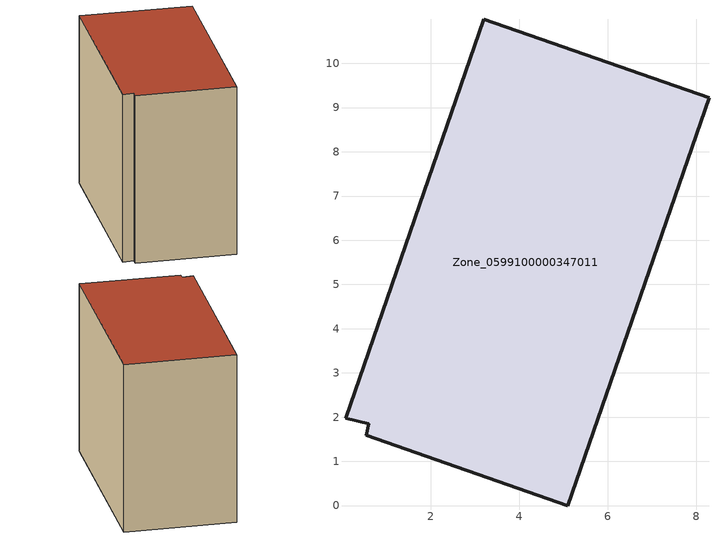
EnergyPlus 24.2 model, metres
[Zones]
Zone_0599100000347011
 floor ground (C_G): 5.1,0 0.54,1.58 0.59,1.85 0.07,1.97 3.19,10.99 8.29,9.22 z0
 wall outside (C_F): 5.1,0 8.29,9.22 3.19,10.99 0.07,1.97 0.59,1.85 0.54,1.58 5.1,0 z0:8.51
 roof outside (C_R): 0.54,1.58 5.1,0 8.29,9.22 3.19,10.99 0.07,1.97 0.59,1.85 z8.51
[BUILDING]
Pand.0599100000347011: North Axis=0; Terrain=City; Loads Convergence Tolerance Value=0.04; Temperature Convergence Tolerance Value=0.4; Solar Distribution=FullExterior; Maximum Number of Warmup Days=25; Minimum Number of Warmup Days=1
[Site:Location]
Rotterdam.The.Hague.AP_ZH_NLD Design_Conditions: Latitude=51.96; Longitude=4.45; Time Zone=1; Elevation=-4.5
[SITE:GROUNDTEMPERATURE:BUILDINGSURFACE]
18, 18, 18, 18, 18, 18, 18, 18, 18, 18, 18, 18
[MATERIAL] Thermal Absorptance=0.9; Solar Absorptance=0.7; Visible Absorptance=0.7
Name | Roughness | Thickness | Conductivity | Density | Specific Heat
G.TI.1992-2005 | MediumSmooth | 0.15 | 0.06 | 540 | 1210
F.TI.1992-2005 | Rough | 0.3 | 0.12 | 1920 | 840
R.TI.1992-2005 | MediumRough | 0.2 | 0.08 | 1500 | 1000
[CONSTRUCTION]
C_G: G.TI.1992-2005
C_F: F.TI.1992-2005
C_R: R.TI.1992-2005
[ZONE]
Zone_0599100000347011: Type=1; Multiplier=1; Ceiling Height=Autocalculate; Volume=Autocalculate; Floor Area=autocalculate; Part of Total Floor Area=Yes
[ZONEINFILTRATION:DESIGNFLOWRATE]
Infil_Zone_0599100000347011: Zone or ZoneList or Space or SpaceList=Zone_0599100000347011; Schedule=AlwaysOn; Design Flow Rate Calculation Method=Flow/Area; Flow Rate per Floor Area=0.0015; Constant Term Coefficient=1; Temperature Term Coefficient=0; Velocity Term Coefficient=0; Velocity Squared Term Coefficient=0
[HVACTEMPLATE:ZONE:IDEALLOADSAIRSYSTEM]
Zone_0599100000347011: Maximum Heating Supply Air Temperature=50; Minimum Cooling Supply Air Temperature=13; Maximum Heating Supply Air Humidity Ratio=0.0156; Minimum Cooling Supply Air Humidity Ratio=0.0077; Heating Limit=NoLimit; Cooling Limit=NoLimit; Dehumidification Control Type=ConstantSensibleHeatRatio; Cooling Sensible Heat Ratio=0.7; Dehumidification Setpoint=60; Humidification Control Type=None; Humidification Setpoint=30; Outdoor Air Method=None; Outdoor Air Flow Rate per Person=0.00944; Outdoor Air Flow Rate per Zone Floor Area=0; Outdoor Air Flow Rate per Zone=0; Demand Controlled Ventilation Type=None; Outdoor Air Economizer Type=NoEconomizer; Heat Recovery Type=None; Sensible Heat Recovery Effectiveness=0.7; Latent Heat Recovery Effectiveness=0.65
[ZONECONTROL:THERMOSTAT]
ThermostatControl_Zone_0599100000347011: Zone or ZoneList=Zone_0599100000347011; Control Type Schedule=DualSetpointControlType; Control 1=Thermostat_Zone_0599100000347011; Temperature Difference Between Cutout And Setpoint=0
[THERMOSTATSETPOINT:DUALSETPOINT]
Thermostat_Zone_0599100000347011: Heating Setpoint Temperature Schedule=HeatingSetpoint_Zone_0599100000347011; Cooling Setpoint Temperature Schedule=CoolingSetpoint_Zone_0599100000347011
[SCHEDULE:COMPACT]
HeatingSetpoint_Zone_0599100000347011: Through: 12/31, For: AllDays, Until: 24:00, 21
CoolingSetpoint_Zone_0599100000347011: Through: 12/31, For: AllDays, Until: 24:00, 24
DualSetpointControlType: Through: 12/31, For: AllDays, Until: 24:00, 4
AlwaysOn: Through: 12/31, For: AllDays, Until: 24:00, 1
